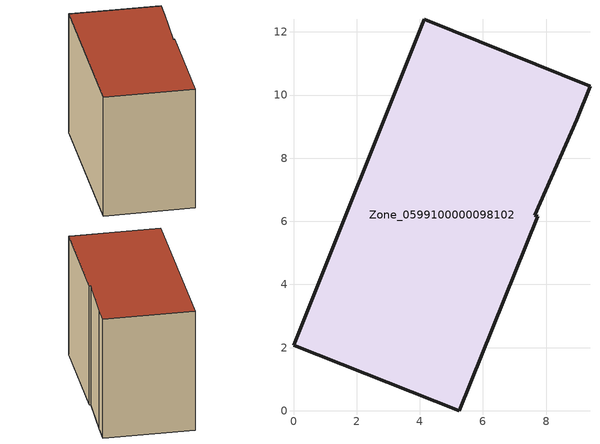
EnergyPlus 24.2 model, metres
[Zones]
Zone_0599100000098102
 floor ground (C_G): 5.26,0 0,2.08 4.14,12.4 9.39,10.28 8.97,9.22 7.65,6.2 7.73,6.16 z0
 wall outside (C_F): 8.97,9.22 9.39,10.28 4.14,12.4 0,2.08 5.26,0 7.73,6.16 7.65,6.2 8.97,9.22 z0:8.05
 roof outside (C_R): 0,2.08 5.26,0 7.73,6.16 7.65,6.2 8.97,9.22 9.39,10.28 4.14,12.4 z8.05
[BUILDING]
Pand.0599100000098102: North Axis=0; Terrain=City; Loads Convergence Tolerance Value=0.04; Temperature Convergence Tolerance Value=0.4; Solar Distribution=FullExterior; Maximum Number of Warmup Days=25; Minimum Number of Warmup Days=1
[Site:Location]
Rotterdam.The.Hague.AP_ZH_NLD Design_Conditions: Latitude=51.96; Longitude=4.45; Time Zone=1; Elevation=-4.5
[SITE:GROUNDTEMPERATURE:BUILDINGSURFACE]
18, 18, 18, 18, 18, 18, 18, 18, 18, 18, 18, 18
[MATERIAL] Thermal Absorptance=0.9; Solar Absorptance=0.7; Visible Absorptance=0.7
Name | Roughness | Thickness | Conductivity | Density | Specific Heat
G.TC.1975-1991 | MediumSmooth | 0.15 | 0.288461 | 540 | 1210
F.TC.1975-1991 | Rough | 0.3 | 0.230769 | 1920 | 840
R.TC.1975-1991 | MediumRough | 0.2 | 0.153846 | 1500 | 1000
[CONSTRUCTION]
C_G: G.TC.1975-1991
C_F: F.TC.1975-1991
C_R: R.TC.1975-1991
[ZONE]
Zone_0599100000098102: Type=1; Multiplier=1; Ceiling Height=Autocalculate; Volume=Autocalculate; Floor Area=autocalculate; Part of Total Floor Area=Yes
[ZONEINFILTRATION:DESIGNFLOWRATE]
Infil_Zone_0599100000098102: Zone or ZoneList or Space or SpaceList=Zone_0599100000098102; Schedule=AlwaysOn; Design Flow Rate Calculation Method=Flow/Area; Flow Rate per Floor Area=0.003; Constant Term Coefficient=1; Temperature Term Coefficient=0; Velocity Term Coefficient=0; Velocity Squared Term Coefficient=0
[HVACTEMPLATE:ZONE:IDEALLOADSAIRSYSTEM]
Zone_0599100000098102: Maximum Heating Supply Air Temperature=50; Minimum Cooling Supply Air Temperature=13; Maximum Heating Supply Air Humidity Ratio=0.0156; Minimum Cooling Supply Air Humidity Ratio=0.0077; Heating Limit=NoLimit; Cooling Limit=NoLimit; Dehumidification Control Type=ConstantSensibleHeatRatio; Cooling Sensible Heat Ratio=0.7; Dehumidification Setpoint=60; Humidification Control Type=None; Humidification Setpoint=30; Outdoor Air Method=None; Outdoor Air Flow Rate per Person=0.00944; Outdoor Air Flow Rate per Zone Floor Area=0; Outdoor Air Flow Rate per Zone=0; Demand Controlled Ventilation Type=None; Outdoor Air Economizer Type=NoEconomizer; Heat Recovery Type=None; Sensible Heat Recovery Effectiveness=0.7; Latent Heat Recovery Effectiveness=0.65
[ZONECONTROL:THERMOSTAT]
ThermostatControl_Zone_0599100000098102: Zone or ZoneList=Zone_0599100000098102; Control Type Schedule=DualSetpointControlType; Control 1=Thermostat_Zone_0599100000098102; Temperature Difference Between Cutout And Setpoint=0
[THERMOSTATSETPOINT:DUALSETPOINT]
Thermostat_Zone_0599100000098102: Heating Setpoint Temperature Schedule=HeatingSetpoint_Zone_0599100000098102; Cooling Setpoint Temperature Schedule=CoolingSetpoint_Zone_0599100000098102
[SCHEDULE:COMPACT]
HeatingSetpoint_Zone_0599100000098102: Through: 12/31, For: AllDays, Until: 24:00, 21
CoolingSetpoint_Zone_0599100000098102: Through: 12/31, For: AllDays, Until: 24:00, 24
DualSetpointControlType: Through: 12/31, For: AllDays, Until: 24:00, 4
AlwaysOn: Through: 12/31, For: AllDays, Until: 24:00, 1
